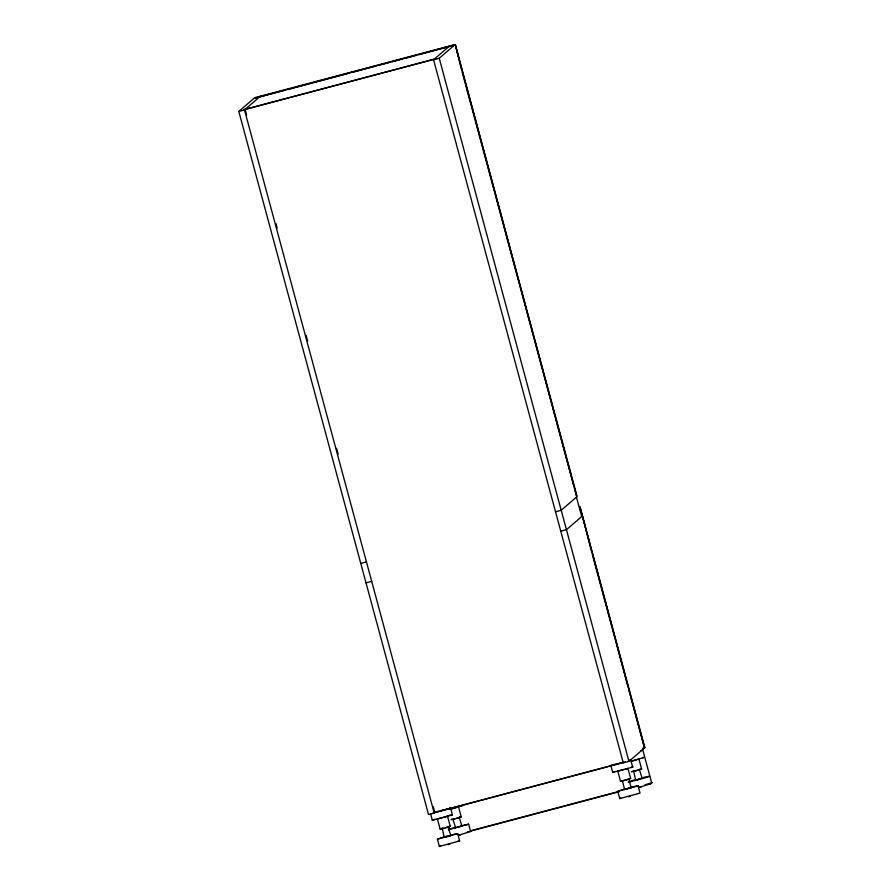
<?xml version="1.0" encoding="UTF-8"?>
<svg xmlns="http://www.w3.org/2000/svg" width="891" height="891" viewBox="0 0 891 891"><rect width="100%" height="100%" fill="white"/><g stroke="black" fill="none" stroke-linecap="round" stroke-linejoin="round"><path stroke-width="1.34" d="M260.417 96.206L244.49 109.916L434.207 813.026L428.526 814.53L238.81 111.431L254.737 97.709L455.167 44.55L577.134 496.554L561.207 510.265L555.527 511.768M581.923 514.296L644.884 747.66L628.957 761.371L623.277 762.885L433.572 59.775L449.487 46.054M433.572 59.775L439.241 58.26L455.167 44.55M574.405 488.056L576.577 496.109L455.357 44.717L461.404 69.275M582.369 515.967L566.442 529.688L560.762 531.192M430.676 814.185L432.313 820.277L434.931 819.219M445.355 827.806L450.256 826.313L447.505 816.145L446.959 816.423M450.601 807.469L452.361 814.953L432.313 820.277M446.202 816.679L437.381 818.896L440.121 829.064L442.437 828.229M447.961 826.859L450.824 835.502L447.694 836.515L444.241 837.284L442.259 828.407M448.407 826.859L446.97 827.349M458.486 806.689L461.237 816.858L457.183 818.116M452.171 834.711L457.662 833.642L459.633 840.948L439.374 846.45L437.403 839.144L447.037 836.036M444.241 837.284L446.525 836.515M453.953 818.952L452.884 819.13L455.591 827.65M459.31 817.337L461.816 826.046L455.223 827.828M439.374 846.45L440.488 845.904M457.662 833.642L437.403 839.144M459.077 835.101L470.615 831.492L468.644 824.186L448.385 829.688M611.059 766.338L612.707 772.43L613.81 771.884M625.415 761.939L433.171 813.026M637.566 770.269L641.631 769.011L638.88 758.842L637.577 759.377M630.516 759.622L632.744 767.118L612.707 772.43M617.775 771.049L620.515 781.229L621.072 780.95M639.337 769.557L642.199 778.199L639.07 779.213L635.617 779.981L633.635 771.105M623.366 780.561L622.286 780.739L624.636 789.448L631.151 787.722L628.868 778.957L627.364 779.502M639.849 769.501L638.346 770.047M627.899 768.298L630.65 778.478L625.738 779.97M630.071 787.499L638.056 785.795L640.028 793.101L619.768 798.603L617.797 791.297L624.825 788.925M635.617 779.981L637.121 779.436M631.151 787.722L629.436 788M619.768 798.603L620.871 798.058M638.056 785.795L617.797 791.297M644.995 784.815L652.19 782.632M449.498 808.014L450.389 807.658M458.386 806.778L453.675 808.237M451.659 819.341L451.102 819.609L455.479 818.573M640.874 750.712L641.765 750.345M448.607 829.499L455.412 827.305M630.783 759.811L628.378 760.68M459.099 817.515L457.963 817.882M627.342 768.577L625.582 769.145M632.799 771.238L631.496 771.762L635.06 770.938M445.968 809.151L447.995 808.527M636.564 759.689L631.507 761.059M635.806 779.458C607.829 788.234 668.373 771.84 643.547 777.409M440.978 810.576L443.573 809.852M624.391 769.49L618.577 770.96M456.337 818.35L457.729 818.049M636.72 770.503L638.112 770.203M446.736 827.505L442.872 828.53M627.13 779.67L624.513 780.382M457.506 827.06L459.21 826.592M626.919 788.669L628.623 788.212M639.471 787.254L651.009 783.646L649.405 783.835M450.011 844.055L448.095 844.557M630.394 796.209L628.489 796.721M455.357 44.717L255.461 98.01L284.897 90.203M287.581 89.49L349.149 73.162M351.822 72.449L362.537 69.609M365.21 68.897L375.913 66.057M378.597 65.344L389.3 62.504M391.984 61.802L402.687 58.962M405.36 58.249L416.075 55.409M418.748 54.696L453.552 45.474M238.81 111.431L244.49 109.916M360.766 563.424L366.446 561.92M366.012 582.848L371.692 581.333M642.611 748.262L644.884 747.66M618.722 763.431L621.361 762.729M433.327 812.882L624.068 762.295M451.291 809.117L463.554 805.308L461.95 805.497M631.674 761.27L643.948 757.473L642.344 757.662M456.426 818.417L453.853 819.074M635.495 770.915L636.809 770.57M638.747 778.979L641.119 778.378M470.582 830.791L618.554 791.553M470.125 831.203L619.434 791.598M458.353 835.29L460.992 834.6M638.747 787.455L641.386 786.753M435.844 811.901L438.339 811.278M452.361 808.594L450.022 809.162M634.247 771.227L635.862 770.737M623.266 780.694L624.881 780.193M460.658 825.879L468.644 824.186M448.229 836.048L450.824 835.502M614.055 764.567L616.238 764.055M638.88 769.546L641.631 769.011M624.079 780.393L620.515 781.229M447.505 826.848L450.256 826.313M443.685 828.24L440.121 829.064M460.023 826.391L461.816 826.046M634.347 771.105L633.267 771.283M449.253 815.321L452.572 814.775M628.979 778.756L630.65 778.478M459.578 817.136L461.237 816.858M442.972 828.407L441.891 828.585M467.296 832.049L469.011 831.682M611.215 765.124L612.34 764.935M631.363 767.118L632.966 766.928M446.703 816.245L447.505 816.145M458.03 841.137L459.633 840.948M462.128 71.959L494.36 191.42M495.084 194.104L519.353 284.029M520.077 286.724L552.309 406.173M553.033 408.858L573.681 485.372M591.501 551.418L580.019 506.756L644.327 747.215L628.768 689.556M592.225 554.102L628.044 686.872M576.444 497.145L581.678 516.557M642.689 749.554L651.722 783.033M439.241 58.26L628.957 761.371M448.763 826.815L449.476 829.499M245.125 109.37L246.662 115.073M275.92 223.518L277.146 228.063M306.103 335.372L307.64 341.064M336.586 448.373L338.123 454.065M433.304 806.789L434.83 812.481M243.622 109.771L435.699 58.828L243.622 109.771"/></g></svg>
